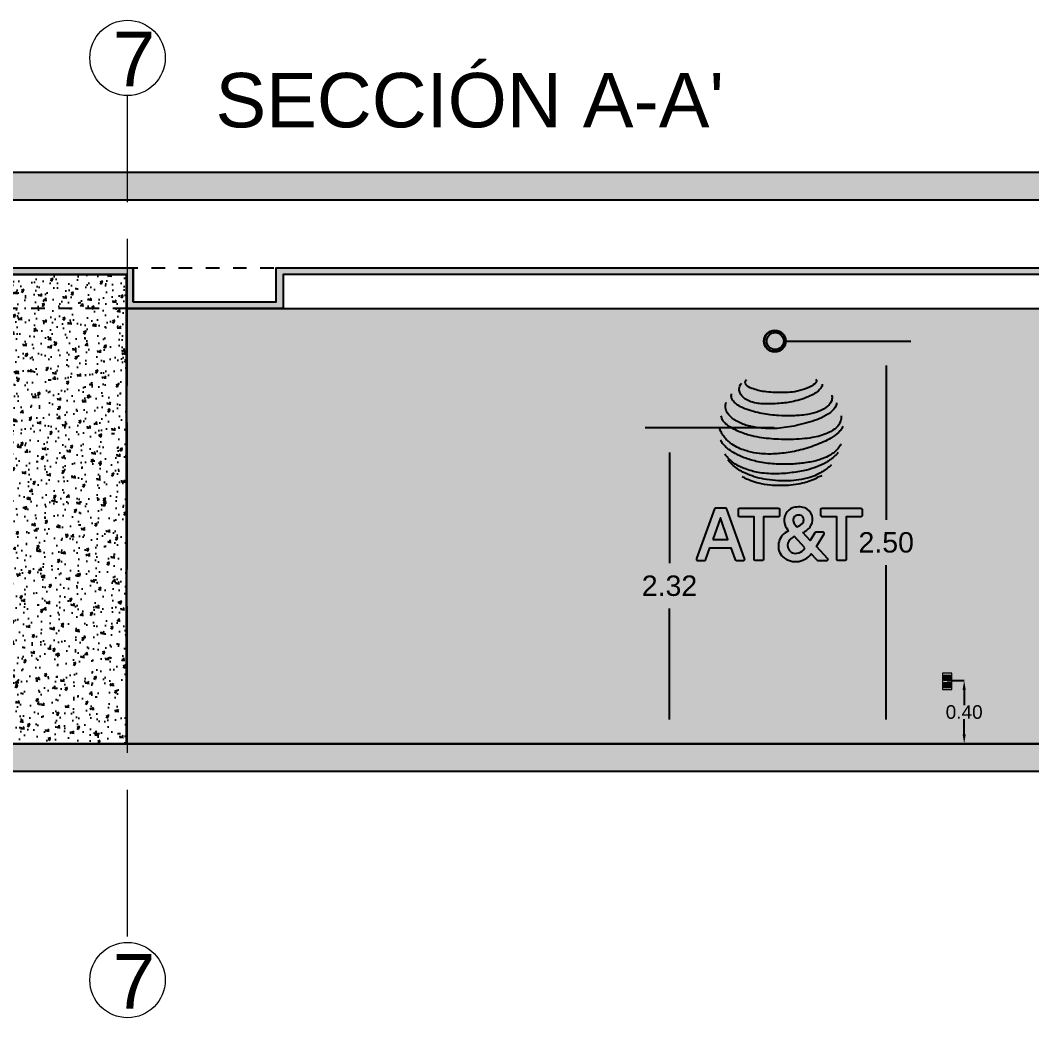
# Model space of a CAD drawing. Header units: millimetres. Extents: x 10930 to 21977, y 3767 to 7635.
# Drawn here: x 10969.64 to 10977.08, y 3767.37 to 3774.7 of the extents above; entities that cross this region are included whole.
import ezdxf

# ---------------------------------------------------------------- set-up
doc = ezdxf.new("R2010")
doc.units = ezdxf.units.MM
doc.linetypes.add('ACAD_ISO02W100', pattern=[15, 12, -3])
doc.linetypes.add('HIDDEN2', pattern=[0.1875, 0.125, -0.0625])
for name, color, linetype, lineweight in [('CONTACTOS', 40, 'Continuous', 18), ('COTAS', 161, 'ACAD_ISO02W100', 20), ('MUEBLES', 251, 'Continuous', 18), ('PLAFON', 151, 'Continuous', 25)]:
    doc.layers.add(name, color=color, linetype=linetype, lineweight=lineweight)
for name, color, linetype in [('CORTE', 224, 'Continuous'), ('LETRERO', 250, 'Continuous'), ('MEDIDAS.', 75, 'Continuous'), ('SEGURIDAD', 190, 'Continuous')]:
    doc.layers.add(name, color=color, linetype=linetype)
doc.styles.get("Standard").update_dxf_attribs({"font": 'arial.ttf'})
doc.dimstyles.get("Standard").update_dxf_attribs({"dimtxt": 0.15, "dimasz": 0.18, "dimexe": 0.18, "dimexo": 0.0625, "dimgap": 0.09, "dimtad": 0, "dimtih": 1, "dimtoh": 1, "dimzin": 0, "dimdsep": 46, "dimtxsty": 'Standard', "dimblk2": 'ARCHTICK', "dimcen": 0.09, "dimadec": 0, "dimazin": 0, "dimtfac": 1, "dimtofl": 0, "dimtmove": 0, "dimatfit": 3, "dimfxl": 1, "dimtolj": 1, "dimtzin": 0, "dimarcsym": 0})

# ---------------------------------------------------------------- blocks, each defined once
blk = doc.blocks.new('en pared narabnja')
h = blk.add_hatch(color=7)
h.dxf.hatch_style = 1
edge = h.paths.add_edge_path()
edge.add_ellipse((10975.1867, 3782.7521), major_axis=(-0.344, 0), ratio=0.990182, start_angle=235.8088, end_angle=304.4805)
edge.add_spline(control_points=[(10974.992, 3783.0329), (10974.9839, 3783.0237), (10974.9854, 3782.9988), (10975.0357, 3782.9761), (10975.0987, 3782.9612), (10975.1925, 3782.9586), (10975.2836, 3782.9613), (10975.3869, 3783.0066), (10975.3855, 3783.0276), (10975.3801, 3783.0339)], knot_values=[0.128865, 0.128865, 0.128865, 0.128865, 0.153866, 0.179922, 0.232217, 0.300381, 0.373945, 0.445699, 0.478946, 0.478946, 0.478946, 0.478946], degree=3, periodic=0)
h = blk.add_hatch(color=7)
h.dxf.hatch_style = 1
edge = h.paths.add_edge_path()
edge.add_spline(control_points=[(10975.415, 3783.0069), (10975.4165, 3783.0024), (10975.4167, 3782.997), (10975.398, 3782.9664), (10975.3427, 3782.9348), (10975.262, 3782.9087), (10975.1715, 3782.8964), (10975.1021, 3782.8948), (10975.045, 3782.8995), (10975.0089, 3782.9098), (10974.9762, 3782.9277), (10974.9564, 3782.9518), (10974.9495, 3782.9835), (10974.9577, 3783.0014), (10974.964, 3783.0117)], knot_values=[0.003593, 0.003593, 0.003593, 0.003593, 0.006024, 0.021106, 0.073245, 0.144555, 0.202269, 0.269247, 0.293403, 0.325434, 0.349075, 0.372728, 0.390364, 0.4152, 0.4152, 0.4152, 0.4152], degree=3, periodic=0)
edge.add_ellipse((10975.1867, 3782.7521), major_axis=(-0.344, 0), ratio=0.990182, start_angle=310.357, end_angle=323.8514)
edge.add_spline(control_points=[(10974.9089, 3782.953), (10974.9073, 3782.9449), (10974.907, 3782.9273), (10974.9315, 3782.893), (10974.9928, 3782.8629), (10975.0769, 3782.8409), (10975.1639, 3782.8298), (10975.244, 3782.829), (10975.3343, 3782.8331), (10975.4166, 3782.8554), (10975.4689, 3782.9027), (10975.4715, 3782.9311), (10975.4702, 3782.9425), (10975.4697, 3782.9458)], knot_values=[0.008649, 0.008649, 0.008649, 0.008649, 0.025773, 0.045772, 0.096013, 0.166665, 0.233614, 0.282556, 0.338803, 0.427861, 0.462359, 0.479526, 0.486818, 0.486818, 0.486818, 0.486818], degree=3, periodic=0)
edge.add_ellipse((10975.1867, 3782.7521), major_axis=(-0.344, 0), ratio=0.990182, start_angle=214.66, end_angle=228.4302)
h = blk.add_hatch(color=7)
h.dxf.hatch_style = 1
edge = h.paths.add_edge_path()
edge.add_spline(control_points=[(10974.8516, 3782.8291), (10974.8525, 3782.8211), (10974.8619, 3782.7933), (10974.8975, 3782.7678), (10974.948, 3782.7404), (10975.0032, 3782.7215), (10975.081, 3782.7052), (10975.1802, 3782.6956), (10975.2793, 3782.6969), (10975.3712, 3782.708), (10975.4336, 3782.7244), (10975.483, 3782.7514), (10975.511, 3782.7785), (10975.5215, 3782.8063), (10975.5221, 3782.8236), (10975.522, 3782.8287)], knot_values=[0.014023, 0.014023, 0.014023, 0.014023, 0.030974, 0.073379, 0.10402, 0.155335, 0.197783, 0.274963, 0.369242, 0.410223, 0.47411, 0.506523, 0.530369, 0.556614, 0.567607, 0.567607, 0.567607, 0.567607], degree=3, periodic=0)
edge.add_ellipse((10975.1867, 3782.7521), major_axis=(-0.344, 0), ratio=0.990182, start_angle=192.9923, end_angle=206.2179)
edge.add_spline(control_points=[(10975.4954, 3782.9026), (10975.4954, 3782.8996), (10975.4946, 3782.8828), (10975.4574, 3782.8366), (10975.3713, 3782.7997), (10975.2611, 3782.7714), (10975.1523, 3782.7549), (10975.0582, 3782.7606), (10974.9804, 3782.7772), (10974.9247, 3782.8049), (10974.8875, 3782.8373), (10974.8729, 3782.8746), (10974.8762, 3782.8952), (10974.8797, 3782.9057)], knot_values=[0.003597, 0.003597, 0.003597, 0.003597, 0.009886, 0.039798, 0.122741, 0.208239, 0.285459, 0.358281, 0.409779, 0.455584, 0.490924, 0.513468, 0.537289, 0.537289, 0.537289, 0.537289], degree=3, periodic=0)
edge.add_ellipse((10975.1867, 3782.7521), major_axis=(-0.344, 0), ratio=0.990182, start_angle=333.1991, end_angle=346.9413)
h = blk.add_hatch(color=7)
h.dxf.hatch_style = 1
edge = h.paths.add_edge_path()
edge.add_spline(control_points=[(10974.8479, 3782.6929), (10974.8511, 3782.6865), (10974.8579, 3782.6743), (10974.8745, 3782.6574), (10974.8971, 3782.6374), (10974.9334, 3782.6157), (10974.9838, 3782.5919), (10975.0534, 3782.5719), (10975.1206, 3782.5613), (10975.1931, 3782.5582), (10975.2607, 3782.5594), (10975.3372, 3782.5684), (10975.4005, 3782.5818), (10975.455, 3782.6058), (10975.4942, 3782.6308), (10975.5126, 3782.6586), (10975.5194, 3782.6688), (10975.521, 3782.6712)], knot_values=[0.012982, 0.012982, 0.012982, 0.012982, 0.028308, 0.04302, 0.063513, 0.093229, 0.133566, 0.183249, 0.248239, 0.279568, 0.339134, 0.393524, 0.445234, 0.477135, 0.521976, 0.542107, 0.5483, 0.5483, 0.5483, 0.5483], degree=3, periodic=0)
edge.add_ellipse((10975.1867, 3782.7521), major_axis=(-0.344, 0), ratio=0.990182, start_angle=166.2681, end_angle=183.2099)
edge.add_spline(control_points=[(10975.5302, 3782.7712), (10975.5281, 3782.7656), (10975.5223, 3782.7524), (10975.5003, 3782.7289), (10975.4533, 3782.696), (10975.3777, 3782.6627), (10975.2859, 3782.6344), (10975.1956, 3782.6187), (10975.1225, 3782.6148), (10975.0592, 3782.6181), (10975.0108, 3782.6274), (10974.9654, 3782.6415), (10974.928, 3782.6591), (10974.8977, 3782.6804), (10974.8748, 3782.7018), (10974.8607, 3782.721), (10974.8492, 3782.7411), (10974.8448, 3782.7555), (10974.8429, 3782.7629)], knot_values=[0.007802, 0.007802, 0.007802, 0.007802, 0.0205, 0.038932, 0.075849, 0.143421, 0.21564, 0.282181, 0.339884, 0.372758, 0.418414, 0.445526, 0.474864, 0.506767, 0.524911, 0.541965, 0.557948, 0.574375, 0.574375, 0.574375, 0.574375], degree=3, periodic=0)
edge.add_ellipse((10975.1867, 3782.7521), major_axis=(-0.344, 0), ratio=0.990182, start_angle=358.1762, end_angle=370)
h = blk.add_hatch(color=7)
h.dxf.hatch_style = 1
edge = h.paths.add_edge_path()
edge.add_spline(control_points=[(10974.8876, 3782.5838), (10974.893, 3782.5779), (10974.9073, 3782.5624), (10974.9318, 3782.5395), (10974.9639, 3782.5182), (10975.003, 3782.5001), (10975.0505, 3782.4841), (10975.1081, 3782.4716), (10975.1729, 3782.4657), (10975.2378, 3782.4649), (10975.3022, 3782.4734), (10975.3576, 3782.4869), (10975.4106, 3782.5109), (10975.444, 3782.5348), (10975.4632, 3782.5511), (10975.4669, 3782.5543)], knot_values=[0.02124, 0.02124, 0.02124, 0.02124, 0.038567, 0.066554, 0.09322, 0.121056, 0.158938, 0.200798, 0.247614, 0.298784, 0.33987, 0.387174, 0.420854, 0.464375, 0.475001, 0.475001, 0.475001, 0.475001], degree=3, periodic=0)
edge.add_ellipse((10975.1867, 3782.7521), major_axis=(-0.344, 0), ratio=0.990182, start_angle=144.5182, end_angle=157.8506)
edge.add_spline(control_points=[(10975.5054, 3782.6236), (10975.5, 3782.618), (10975.4795, 3782.597), (10975.4244, 3782.5563), (10975.3404, 3782.5265), (10975.2435, 3782.5099), (10975.1521, 3782.503), (10975.064, 3782.5094), (10974.9868, 3782.5306), (10974.9284, 3782.5574), (10974.8924, 3782.5897), (10974.8773, 3782.6077), (10974.8721, 3782.6143)], knot_values=[0.011524, 0.011524, 0.011524, 0.011524, 0.028354, 0.074673, 0.157277, 0.217096, 0.286184, 0.354151, 0.405667, 0.458056, 0.490472, 0.508639, 0.508639, 0.508639, 0.508639], degree=3, periodic=0)
edge.add_ellipse((10975.1867, 3782.7521), major_axis=(-0.344, 0), ratio=0.990182, start_angle=23.854, end_angle=29.5948)
h = blk.add_hatch(color=7)
h.dxf.hatch_style = 1
edge = h.paths.add_edge_path()
edge.add_ellipse((10975.1867, 3782.7521), major_axis=(-0.344, 0), ratio=0.990182, start_angle=50.6786, end_angle=131.2406)
edge.add_spline(control_points=[(10975.4135, 3782.4959), (10975.4096, 3782.494), (10975.3953, 3782.4869), (10975.3682, 3782.4724), (10975.3278, 3782.4575), (10975.2795, 3782.4472), (10975.2262, 3782.439), (10975.1746, 3782.4393), (10975.1188, 3782.4411), (10975.0674, 3782.4505), (10975.02, 3782.4638), (10974.99, 3782.4777), (10974.9743, 3782.4857), (10974.9687, 3782.4885)], knot_values=[0.00823, 0.00823, 0.00823, 0.00823, 0.0177, 0.042594, 0.074296, 0.109937, 0.148709, 0.189938, 0.2206, 0.268724, 0.301937, 0.3263, 0.33974, 0.33974, 0.33974, 0.33974], degree=3, periodic=0)
h = blk.add_hatch(color=7)
h.dxf.hatch_style = 1
edge = h.paths.add_edge_path()
edge.add_line((10974.7182, 3782.0217), (10974.7574, 3782.0217))
edge.add_arc((10974.7574, 3782.0299), 0.00823, 270, 346.4923)
edge.add_line((10974.7654, 3782.028), (10974.7878, 3782.092))
edge.add_line((10974.7878, 3782.092), (10974.9058, 3782.092))
edge.add_line((10974.9058, 3782.092), (10974.9275, 3782.0304))
edge.add_arc((10974.9397, 3782.0345), 0.0129, 198.6171, 261.6624)
edge.add_line((10974.9379, 3782.0217), (10974.9769, 3782.0216))
edge.add_arc((10974.9759, 3782.0286), 0.00706, 278.8223, 386.0649)
edge.add_line((10974.9822, 3782.0317), (10974.8827, 3782.3077))
edge.add_arc((10974.8733, 3782.3043), 0.01, 19.8261, 75.8209)
edge.add_line((10974.8757, 3782.314), (10974.8211, 3782.314))
edge.add_arc((10974.8211, 3782.3058), 0.0082, 90, 151.5385)
edge.add_line((10974.8139, 3782.3097), (10974.7134, 3782.0313))
edge.add_arc((10974.7191, 3782.0281), 0.00651, 151.0703, 262.0236)
h.paths.add_polyline_path([(10974.8045, 3782.1389), (10974.8887, 3782.1389), (10974.847, 3782.2595)], flags=16)
h = blk.add_hatch(color=7)
h.dxf.hatch_style = 1
edge = h.paths.add_edge_path()
edge.add_line((10974.9537, 3782.3142), (10975.1698, 3782.3142))
edge.add_arc((10975.1698, 3782.3071), 0.00714, 4.2, 90, ccw=False)
edge.add_line((10975.1769, 3782.3076), (10975.1769, 3782.272))
edge.add_arc((10975.1702, 3782.272), 0.00666, -95.3111, 0, ccw=False)
edge.add_line((10975.1696, 3782.2654), (10975.0882, 3782.2654))
edge.add_line((10975.0882, 3782.2654), (10975.0882, 3782.0271))
edge.add_arc((10975.0812, 3782.0287), 0.00714, 280.0314, 347.5188, ccw=False)
edge.add_line((10975.0824, 3782.0217), (10975.0417, 3782.0217))
edge.add_arc((10975.0426, 3782.029), 0.00743, 188.9431, 262.8223, ccw=False)
edge.add_line((10975.0353, 3782.0279), (10975.0353, 3782.2654))
edge.add_line((10975.0353, 3782.2654), (10974.9549, 3782.2654))
edge.add_arc((10974.9549, 3782.2735), 0.00811, 193.5965, 270, ccw=False)
edge.add_line((10974.947, 3782.2716), (10974.947, 3782.3066))
edge.add_arc((10974.9547, 3782.3066), 0.0077, 97.5157, 180, ccw=False)
h = blk.add_hatch(color=7)
h.dxf.hatch_style = 1
edge = h.paths.add_edge_path(flags=16)
edge.add_arc((10975.2097, 3782.332), 0.1408, 297.9697, 312.5604)
edge.add_arc((10975.2853, 3782.2475), 0.0274, 315.7362, 358.7602)
edge.add_arc((10975.287, 3782.249), 0.0258, 355.2814, 443.5652)
edge.add_arc((10975.2832, 3782.1886), 0.0863, 85.5402, 94.4598)
edge.add_arc((10975.2803, 3782.2488), 0.0261, 98.3903, 178.7763)
edge.add_arc((10975.2886, 3782.2464), 0.0346, 175.1233, 217.1316)
edge.add_arc((10975.3395, 3782.2754), 0.093, 212.4434, 226.6899)
edge = h.paths.add_edge_path(flags=16)
edge.add_line((10975.3195, 3782.0917), (10975.2602, 3782.1555))
edge.add_arc((10975.3098, 3782.0629), 0.105, 118.201, 134.038)
edge.add_arc((10975.2671, 3782.1055), 0.0448, 132.5389, 194.599)
edge.add_arc((10975.2671, 3782.1054), 0.0448, 194.4613, 279.0682)
edge.add_arc((10975.2703, 3782.1126), 0.0517, 274.3532, 321.59)
edge.add_arc((10975.2222, 3782.1589), 0.1183, 318.4876, 325.3812)
edge = h.paths.add_edge_path()
edge.add_arc((10975.2615, 3782.1018), 0.091, 111.7971, 215.4875)
edge.add_arc((10975.267, 3782.1238), 0.1092, 223.2882, 323.398)
edge.add_line((10975.3546, 3782.0587), (10975.3816, 3782.0282))
edge.add_arc((10975.3945, 3782.0376), 0.0159, 215.8159, 267.0105)
edge.add_line((10975.3937, 3782.0217), (10975.4435, 3782.0217))
edge.add_arc((10975.4428, 3782.0273), 0.00567, 277.5157, 384.5194)
edge.add_line((10975.448, 3782.0296), (10975.3846, 3782.0985))
edge.add_line((10975.3846, 3782.0985), (10975.4264, 3782.1707))
edge.add_arc((10975.4215, 3782.1735), 0.00558, 329.9216, 439.5861)
edge.add_line((10975.4225, 3782.179), (10975.3827, 3782.179))
edge.add_arc((10975.3827, 3782.1676), 0.0114, 90, 140.6245)
edge.add_line((10975.3739, 3782.1748), (10975.3492, 3782.1319))
edge.add_line((10975.3492, 3782.1319), (10975.3083, 3782.1766))
edge.add_arc((10975.255, 3782.2827), 0.1188, 296.6772, 325.6351)
edge.add_arc((10975.2936, 3782.2504), 0.0689, 329.7219, 428.2029)
edge.add_arc((10975.2842, 3782.2171), 0.1034, 70.2157, 111.5609)
edge.add_arc((10975.2723, 3782.2504), 0.068, 112.5789, 170.1889)
edge.add_arc((10975.2852, 3782.2455), 0.0816, 168.3304, 197.2049)
edge.add_arc((10975.3122, 3782.2591), 0.1115, 199.7699, 220.7987)
h = blk.add_hatch(color=7)
h.dxf.hatch_style = 1
edge = h.paths.add_edge_path()
edge.add_line((10975.415, 3782.3142), (10975.6311, 3782.3142))
edge.add_arc((10975.6311, 3782.3071), 0.00714, 4.2, 90, ccw=False)
edge.add_line((10975.6383, 3782.3076), (10975.6383, 3782.272))
edge.add_arc((10975.6316, 3782.272), 0.00666, -95.3111, 0, ccw=False)
edge.add_line((10975.631, 3782.2654), (10975.5495, 3782.2654))
edge.add_line((10975.5495, 3782.2654), (10975.5495, 3782.0271))
edge.add_arc((10975.5425, 3782.0287), 0.00714, 280.0314, 347.5188, ccw=False)
edge.add_line((10975.5438, 3782.0217), (10975.503, 3782.0217))
edge.add_arc((10975.504, 3782.029), 0.00743, 188.9431, 262.8223, ccw=False)
edge.add_line((10975.4966, 3782.0279), (10975.4966, 3782.2654))
edge.add_line((10975.4966, 3782.2654), (10975.4162, 3782.2654))
edge.add_arc((10975.4162, 3782.2735), 0.00811, 193.5965, 270, ccw=False)
edge.add_line((10975.4083, 3782.2716), (10975.4083, 3782.3066))
edge.add_arc((10975.416, 3782.3066), 0.0077, 97.5157, 180, ccw=False)
at = {"color": 7}
for points in [[(10974.7182, 3782.0217), (10974.7574, 3782.0217, 0.346732), (10974.7654, 3782.028), (10974.7878, 3782.092), (10974.9058, 3782.092), (10974.9275, 3782.0304, 0.282242), (10974.9379, 3782.0217), (10974.9769, 3782.0216, 0.50537), (10974.9822, 3782.0317), (10974.8827, 3782.3077, 0.249304), (10974.8757, 3782.314), (10974.8211, 3782.314, 0.275157), (10974.8139, 3782.3097), (10974.7134, 3782.0313, 0.525866)], [(10974.9537, 3782.3142), (10975.1698, 3782.3142, -0.392903), (10975.1769, 3782.3076), (10975.1769, 3782.272, -0.441632), (10975.1696, 3782.2654), (10975.0882, 3782.2654), (10975.0882, 3782.0271, -0.303287), (10975.0824, 3782.0217), (10975.0417, 3782.0217, -0.334009), (10975.0353, 3782.0279), (10975.0353, 3782.2654), (10974.9549, 3782.2654, -0.346298), (10974.947, 3782.2716), (10974.947, 3782.3066, -0.376295)], [(10975.415, 3782.3142), (10975.6311, 3782.3142, -0.392903), (10975.6383, 3782.3076), (10975.6383, 3782.272, -0.441632), (10975.631, 3782.2654), (10975.5495, 3782.2654), (10975.5495, 3782.0271, -0.303287), (10975.5438, 3782.0217), (10975.503, 3782.0217, -0.334009), (10975.4966, 3782.0279), (10975.4966, 3782.2654), (10975.4162, 3782.2654, -0.346298), (10975.4083, 3782.2716), (10975.4083, 3782.3066, -0.376295)]]:
    blk.add_lwpolyline(points, format="xyb", close=True, dxfattribs=at)
for points in [[(10975.3083, 3782.1766, 0.12703), (10975.3531, 3782.2157, 0.458264), (10975.3192, 3782.3144, 0.182385), (10975.2462, 3782.3132, 0.256803), (10975.2053, 3782.262, 0.12666), (10975.2072, 3782.2214, 0.092014), (10975.2278, 3782.1862, -56.877628)], [(10975.2757, 3782.2077, 0.06375), (10975.3049, 3782.2283, 0.189964), (10975.3127, 3782.2469, 0.405468), (10975.2899, 3782.2746, 0.038938), (10975.2764, 3782.2746, 0.365879), (10975.2541, 3782.2493, 0.185377), (10975.261, 3782.2255, 0.062243), (10975.2757, 3782.2077, -0.802104)], [(10975.2278, 3782.1862, 0.486062), (10975.1875, 3782.049, 0.466891), (10975.3546, 3782.0587), (10975.3816, 3782.0282, 0.22717), (10975.3937, 3782.0217), (10975.4435, 3782.0217, 0.504061), (10975.448, 3782.0296), (10975.3846, 3782.0985), (10975.4264, 3782.1707, 0.518708), (10975.4225, 3782.179), (10975.3827, 3782.179, 0.224555), (10975.3739, 3782.1748), (10975.3492, 3782.1319), (10975.3083, 3782.1766)], [(10975.3195, 3782.0917), (10975.2602, 3782.1555, 0.069212), (10975.2368, 3782.1384, 0.277607), (10975.2237, 3782.0942, 0.386906), (10975.2742, 3782.0611, 0.209078), (10975.3108, 3782.0805, 0.030088), (10975.3195, 3782.0917, 0.609101)]]:
    blk.add_lwpolyline(points, format="xyb", dxfattribs=at)
blk.add_lwpolyline([(10974.8045, 3782.1389), (10974.8887, 3782.1389), (10974.847, 3782.2595), (10974.8045, 3782.1389)], dxfattribs=at)
for points, knots in [([(10975.415, 3783.0069), (10975.4165, 3783.0024), (10975.4167, 3782.997), (10975.398, 3782.9664), (10975.3427, 3782.9348), (10975.262, 3782.9087), (10975.1715, 3782.8964), (10975.1021, 3782.8948), (10975.045, 3782.8995), (10975.0089, 3782.9098), (10974.9762, 3782.9277), (10974.9564, 3782.9518), (10974.9495, 3782.9835), (10974.9577, 3783.0014), (10974.964, 3783.0117)], [0.0035932, 0.0035932, 0.0035932, 0.0035932, 0.0060238, 0.0211063, 0.0732448, 0.1445555, 0.2022685, 0.2692466, 0.2934034, 0.3254338, 0.3490749, 0.3727276, 0.3903641, 0.4151999, 0.4151999, 0.4151999, 0.4151999]), ([(10975.3801, 3783.0339), (10975.3855, 3783.0276), (10975.3869, 3783.0066), (10975.2836, 3782.9613), (10975.1925, 3782.9586), (10975.0987, 3782.9612), (10975.0357, 3782.9761), (10974.9854, 3782.9988), (10974.9839, 3783.0237), (10974.992, 3783.0329)], [0.1288654, 0.1288654, 0.1288654, 0.1288654, 0.1621128, 0.2338664, 0.3074303, 0.3755951, 0.4278902, 0.4539459, 0.4789464, 0.4789464, 0.4789464, 0.4789464]), ([(10975.4697, 3782.9458), (10975.4702, 3782.9425), (10975.4715, 3782.9311), (10975.4689, 3782.9027), (10975.4166, 3782.8554), (10975.3343, 3782.8331), (10975.244, 3782.829), (10975.1639, 3782.8298), (10975.0769, 3782.8409), (10974.9928, 3782.8629), (10974.9315, 3782.893), (10974.907, 3782.9273), (10974.9073, 3782.9449), (10974.9089, 3782.953)], [0.0086485, 0.0086485, 0.0086485, 0.0086485, 0.01594, 0.0331077, 0.067605, 0.1566633, 0.2129102, 0.2618518, 0.3288015, 0.3994534, 0.4496941, 0.4696933, 0.4868177, 0.4868177, 0.4868177, 0.4868177]), ([(10975.4954, 3782.9026), (10975.4954, 3782.8996), (10975.4946, 3782.8828), (10975.4574, 3782.8366), (10975.3713, 3782.7997), (10975.2611, 3782.7714), (10975.1523, 3782.7549), (10975.0582, 3782.7606), (10974.9804, 3782.7772), (10974.9247, 3782.8049), (10974.8875, 3782.8373), (10974.8729, 3782.8746), (10974.8762, 3782.8952), (10974.8797, 3782.9057)], [0.0035967, 0.0035967, 0.0035967, 0.0035967, 0.0098858, 0.0397983, 0.122741, 0.2082388, 0.285459, 0.3582808, 0.4097789, 0.4555835, 0.4909237, 0.5134678, 0.5372889, 0.5372889, 0.5372889, 0.5372889]), ([(10975.522, 3782.8287), (10975.5221, 3782.8236), (10975.5215, 3782.8063), (10975.511, 3782.7785), (10975.483, 3782.7514), (10975.4336, 3782.7244), (10975.3712, 3782.708), (10975.2793, 3782.6969), (10975.1802, 3782.6956), (10975.081, 3782.7052), (10975.0032, 3782.7215), (10974.948, 3782.7404), (10974.8975, 3782.7678), (10974.8619, 3782.7933), (10974.8525, 3782.8211), (10974.8516, 3782.8291)], [0.0140234, 0.0140234, 0.0140234, 0.0140234, 0.0250162, 0.0512619, 0.0751078, 0.1075212, 0.1714081, 0.2123883, 0.306668, 0.3838473, 0.4262958, 0.4776106, 0.5082517, 0.5506568, 0.5676073, 0.5676073, 0.5676073, 0.5676073]), ([(10975.5302, 3782.7712), (10975.5281, 3782.7656), (10975.5223, 3782.7524), (10975.5003, 3782.7289), (10975.4533, 3782.696), (10975.3777, 3782.6627), (10975.2859, 3782.6344), (10975.1956, 3782.6187), (10975.1225, 3782.6148), (10975.0592, 3782.6181), (10975.0108, 3782.6274), (10974.9654, 3782.6415), (10974.928, 3782.6591), (10974.8977, 3782.6804), (10974.8748, 3782.7018), (10974.8607, 3782.721), (10974.8492, 3782.7411), (10974.8448, 3782.7555), (10974.8429, 3782.7629)], [0.0078016, 0.0078016, 0.0078016, 0.0078016, 0.0205003, 0.0389321, 0.0758492, 0.1434214, 0.2156401, 0.2821809, 0.3398835, 0.3727584, 0.4184145, 0.4455255, 0.4748644, 0.5067672, 0.5249113, 0.5419651, 0.5579475, 0.5743748, 0.5743748, 0.5743748, 0.5743748]), ([(10975.521, 3782.6712), (10975.5194, 3782.6688), (10975.5126, 3782.6586), (10975.4942, 3782.6308), (10975.455, 3782.6058), (10975.4005, 3782.5818), (10975.3372, 3782.5684), (10975.2607, 3782.5594), (10975.1931, 3782.5582), (10975.1206, 3782.5613), (10975.0534, 3782.5719), (10974.9838, 3782.5919), (10974.9334, 3782.6157), (10974.8971, 3782.6374), (10974.8745, 3782.6574), (10974.8579, 3782.6743), (10974.8511, 3782.6865), (10974.8479, 3782.6929)], [0.0129818, 0.0129818, 0.0129818, 0.0129818, 0.0191742, 0.0393052, 0.0841466, 0.1160473, 0.1677579, 0.2221471, 0.2817133, 0.3130424, 0.3780328, 0.4277155, 0.4680528, 0.4977683, 0.518262, 0.5329737, 0.5482997, 0.5482997, 0.5482997, 0.5482997]), ([(10975.5054, 3782.6236), (10975.5, 3782.618), (10975.4795, 3782.597), (10975.4244, 3782.5563), (10975.3404, 3782.5265), (10975.2435, 3782.5099), (10975.1521, 3782.503), (10975.064, 3782.5094), (10974.9868, 3782.5306), (10974.9284, 3782.5574), (10974.8924, 3782.5897), (10974.8773, 3782.6077), (10974.8721, 3782.6143)], [0.011524, 0.011524, 0.011524, 0.011524, 0.0283541, 0.0746731, 0.1572768, 0.2170963, 0.2861837, 0.3541511, 0.4056674, 0.4580557, 0.4904717, 0.5086393, 0.5086393, 0.5086393, 0.5086393]), ([(10975.4669, 3782.5543), (10975.4632, 3782.5511), (10975.444, 3782.5348), (10975.4106, 3782.5109), (10975.3576, 3782.4869), (10975.3022, 3782.4734), (10975.2378, 3782.4649), (10975.1729, 3782.4657), (10975.1081, 3782.4716), (10975.0505, 3782.4841), (10975.003, 3782.5001), (10974.9639, 3782.5182), (10974.9318, 3782.5395), (10974.9073, 3782.5624), (10974.893, 3782.5779), (10974.8876, 3782.5838)], [0.0212403, 0.0212403, 0.0212403, 0.0212403, 0.0318666, 0.0753881, 0.1090673, 0.1563713, 0.1974573, 0.2486273, 0.2954439, 0.3373039, 0.3751856, 0.4030217, 0.4296875, 0.4576748, 0.4750013, 0.4750013, 0.4750013, 0.4750013]), ([(10975.4135, 3782.4959), (10975.4096, 3782.494), (10975.3953, 3782.4869), (10975.3682, 3782.4724), (10975.3278, 3782.4575), (10975.2795, 3782.4472), (10975.2262, 3782.439), (10975.1746, 3782.4393), (10975.1188, 3782.4411), (10975.0674, 3782.4505), (10975.02, 3782.4638), (10974.99, 3782.4777), (10974.9743, 3782.4857), (10974.9687, 3782.4885)], [0.0082302, 0.0082302, 0.0082302, 0.0082302, 0.0177002, 0.0425936, 0.0742963, 0.109937, 0.1487094, 0.1899382, 0.2206004, 0.2687243, 0.3019369, 0.3263003, 0.3397397, 0.3397397, 0.3397397, 0.3397397])]:
    blk.add_open_spline(points, degree=3, knots=knots, dxfattribs=at)
blk = doc.blocks.new('contacto 3')
at = {"layer": 'CONTACTOS'}
h = blk.add_hatch(color=61, dxfattribs=at)
h.dxf.hatch_style = 1
h.paths.add_polyline_path([(10976.4286, 3779.1909), (10976.4286, 3779.3109), (10976.3586, 3779.3109), (10976.3586, 3779.1909)])
h = blk.add_hatch(color=140, dxfattribs=at)
h.dxf.hatch_style = 1
h.paths.add_polyline_path([(10976.3681, 3779.2959), (10976.4183, 3779.2959), (10976.4183, 3779.257), (10976.3681, 3779.257)])
h = blk.add_hatch(color=140, dxfattribs=at)
h.dxf.hatch_style = 1
h.paths.add_polyline_path([(10976.3681, 3779.2423), (10976.4183, 3779.2423), (10976.4183, 3779.2034), (10976.3681, 3779.2034)])
h = blk.add_hatch(color=61, dxfattribs=at)
h.dxf.hatch_style = 1
h.paths.add_polyline_path([(10976.3916, 3779.2268), (10976.401, 3779.2268), (10976.401, 3779.2179), (10976.3916, 3779.2179)])
h.paths.add_polyline_path([(10976.3819, 3779.2204), (10976.3843, 3779.2204), (10976.3843, 3779.2115), (10976.3819, 3779.2115)])
h.paths.add_polyline_path([(10976.3819, 3779.2324), (10976.3843, 3779.2324), (10976.3843, 3779.2234), (10976.3819, 3779.2234)])
h.paths.add_polyline_path([(10976.3916, 3779.2804), (10976.401, 3779.2804), (10976.401, 3779.2714), (10976.3916, 3779.2714)])
h.paths.add_polyline_path([(10976.3819, 3779.274), (10976.3843, 3779.274), (10976.3843, 3779.265), (10976.3819, 3779.265)])
h.paths.add_polyline_path([(10976.3819, 3779.2859), (10976.3843, 3779.2859), (10976.3843, 3779.277), (10976.3819, 3779.277)])
at = {"layer": 'CONTACTOS', "color": 140}
for points in [[(10976.4286, 3779.1909), (10976.4286, 3779.3109), (10976.3586, 3779.3109), (10976.3586, 3779.1909)], [(10976.3681, 3779.2959), (10976.4183, 3779.2959), (10976.4183, 3779.257), (10976.3681, 3779.257)]]:
    blk.add_lwpolyline(points, close=True, dxfattribs=at)
at = {"layer": 'CONTACTOS', "color": 141}
blk.add_lwpolyline([(10976.3681, 3779.2423), (10976.4183, 3779.2423), (10976.4183, 3779.2034), (10976.3681, 3779.2034)], close=True, dxfattribs=at)
at = {"layer": 'CONTACTOS', "color": 61}
for points in [[(10976.3819, 3779.2859), (10976.3843, 3779.2859), (10976.3843, 3779.277), (10976.3819, 3779.277)], [(10976.3819, 3779.274), (10976.3843, 3779.274), (10976.3843, 3779.265), (10976.3819, 3779.265)], [(10976.3916, 3779.2804), (10976.401, 3779.2804), (10976.401, 3779.2714), (10976.3916, 3779.2714)], [(10976.3819, 3779.2324), (10976.3843, 3779.2324), (10976.3843, 3779.2234), (10976.3819, 3779.2234)], [(10976.3819, 3779.2204), (10976.3843, 3779.2204), (10976.3843, 3779.2115), (10976.3819, 3779.2115)], [(10976.3916, 3779.2268), (10976.401, 3779.2268), (10976.401, 3779.2179), (10976.3916, 3779.2179)]]:
    blk.add_lwpolyline(points, close=True, dxfattribs=at)
blk = doc.blocks.new('s7')
at = {"layer": 'SEGURIDAD', "lineweight": -3}
h = blk.add_hatch(color=255, dxfattribs=at)
h.dxf.hatch_style = 1
edge = h.paths.add_edge_path()
edge.add_arc((10975.212, 3787.23), 0.0892, 90, 450)
at = {"layer": 'SEGURIDAD', "color": 255, "lineweight": -3}
for centre, radius in [((10975.208, 3787.23), 0.115), ((10975.208, 3787.23), 0.114), ((10975.208, 3787.23), 0.113), ((10975.208, 3787.23), 0.112), ((10975.208, 3787.23), 0.11), ((10975.208, 3787.23), 0.109), ((10975.212, 3787.23), 0.0892)]:
    blk.add_circle(centre, radius, dxfattribs=at)
blk = doc.blocks.new('*D192')
at = {"layer": 'Defpoints', "color": 0, "transparency": 16777216}
for p in [(10976.454, 3769.8515), (10976.4545, 3769.3854), (10976.5794, 3769.3854)]:
    blk.add_point(p, dxfattribs=at)
at = {"layer": 'MEDIDAS.', "color": 0, "lineweight": -2, "transparency": 16777216}
for p, q in [((10976.454, 3769.8515), (10976.5794, 3769.8515)), ((10976.5794, 3769.7815), (10976.5794, 3769.6695)), ((10976.5794, 3769.4554), (10976.5794, 3769.5674)), ((10976.4545, 3769.3854), (10976.5794, 3769.3854))]:
    blk.add_line(p, q, dxfattribs=at)
at = {"layer": 'MEDIDAS.', "color": 0, "transparency": 16777216}
for points in [[(10976.5678, 3769.7815), (10976.5911, 3769.7815), (10976.5794, 3769.8515)], [(10976.5678, 3769.4554), (10976.5911, 3769.4554), (10976.5794, 3769.3854)]]:
    blk.add_solid(points, dxfattribs=at)
at = {"layer": 'MEDIDAS.', "color": 0, "transparency": 16777216, "insert": (10976.5794, 3769.6185), "char_height": 0.1, "attachment_point": 5}
blk.add_mtext('\\A1;0.40', dxfattribs=at)
blk = doc.blocks.new('_ArchTick')
at = {"color": 0, "linetype": 'ByBlock', "const_width": 0.15}
blk.add_lwpolyline([(-0.5, -0.5), (0.5, 0.5)], dxfattribs=at)
blk = doc.blocks.new('*D193')
at = {"layer": 'Defpoints', "color": 0, "transparency": 16777216}
for p in [(10975.1904, 3772.3456), (10975.2304, 3769.3854), (10976.0062, 3769.3854)]:
    blk.add_point(p, dxfattribs=at)
at = {"layer": 'MEDIDAS.', "color": 0, "lineweight": -2, "transparency": 16777216}
for p, q in [((10975.2529, 3772.3456), (10976.1862, 3772.3456)), ((10976.0062, 3772.1656), (10976.0062, 3771.0321)), ((10976.0062, 3769.5654), (10976.0062, 3770.6989)), ((10975.2929, 3769.3854), (10976.1862, 3769.3854))]:
    blk.add_line(p, q, dxfattribs=at)
at = {"layer": 'MEDIDAS.', "color": 0, "transparency": 16777216}
for points in [[(10975.9762, 3772.1656), (10976.0362, 3772.1656), (10976.0062, 3772.3456)], [(10975.9762, 3769.5654), (10976.0362, 3769.5654), (10976.0062, 3769.3854)]]:
    blk.add_solid(points, dxfattribs=at)
at = {"layer": 'MEDIDAS.', "color": 0, "transparency": 16777216, "insert": (10976.0062, 3770.8655), "char_height": 0.15, "attachment_point": 5}
blk.add_mtext('\\A1;2.50', dxfattribs=at)
blk = doc.blocks.new('*D194')
at = {"layer": 'Defpoints', "color": 0, "transparency": 16777216}
for p in [(10975.2442, 3771.7081), (10974.4129, 3769.3854), (10975.2142, 3769.3854)]:
    blk.add_point(p, dxfattribs=at)
at = {"layer": 'MEDIDAS.', "color": 0, "lineweight": -2, "transparency": 16777216}
for p, q in [((10975.1817, 3771.7081), (10974.2329, 3771.7081)), ((10974.4129, 3771.5281), (10974.4129, 3770.7134)), ((10974.4129, 3769.5654), (10974.4129, 3770.3801)), ((10975.1517, 3769.3854), (10974.2329, 3769.3854))]:
    blk.add_line(p, q, dxfattribs=at)
at = {"layer": 'MEDIDAS.', "color": 0, "transparency": 16777216}
for points in [[(10974.3829, 3771.5281), (10974.4429, 3771.5281), (10974.4129, 3771.7081)], [(10974.3829, 3769.5654), (10974.4429, 3769.5654), (10974.4129, 3769.3854)]]:
    blk.add_solid(points, dxfattribs=at)
at = {"layer": 'MEDIDAS.', "color": 0, "transparency": 16777216, "insert": (10974.4129, 3770.5467), "char_height": 0.15, "attachment_point": 5}
blk.add_mtext('\\A1;2.32', dxfattribs=at)

msp = doc.modelspace()

# ---------------------------------------------------------------- hatches: boundary and pattern name
at = {"layer": 'CORTE', "transparency": 33554559}
h = msp.add_hatch(color=256, dxfattribs=at)
h.dxf.hatch_style = 1
h.paths.add_polyline_path([(10962.811, 3773.5854), (10962.811, 3773.3854), (10989.5079, 3773.3854), (10989.5079, 3773.5854)])
at = {"layer": 'CORTE'}
h = msp.add_hatch(dxfattribs=at)
h.set_pattern_fill('AR-CONC', scale=0.003)
h.set_pattern_definition([(50, (0, -14.85637), (0.546554007, -0.047817257), [0.05715, -0.62865]), (355, (0, -14.85637), (-0.105730264, 0.573170536), [0.04572, -0.502921753]), (100.4514447, (0.04555, -14.86035), (0.440823741, 0.525353256), [0.048570026, -0.534270734]), (46.1842, (0, -14.70397), (0.813237123, -0.126126984), [0.085725, -0.942975]), (96.635558, (0.0678, -14.7145), (0.7122124, 0.742278374), [0.07285507, -0.801406824]), (351.184151, (0, -14.704), (0.7122124, 0.742278374), [0.0685799, -0.754379196]), (21, (0.0762, -14.74207), (0.454843174, -0.306795595), [0.05715, -0.62865]), (326, (0.0762, -14.74207), (0.185406085, 0.552563898), [0.04572, -0.50292]), (71.451445, (0.1141, -14.76763), (0.640249258, 0.245768307), [0.048570026, -0.534269813]), (37.5, (0, -14.85637), (0.0092658098, 0.2536651166), [0, -0.496824, 0, -0.51054, 0, -0.504825]), (7.5, (0, -14.85637), (0.2004589875, 0.3005417245), [0, -0.291084, 0, -0.485394, 0, -0.192405]), (327.5, (-0.16993, -14.85637), (0.4067717855, -0.017186232), [0, -0.1905, 0, -0.59436, 0, -0.78867]), (317.5, (-0.24613, -14.85637), (0.444387544, 0.076279473), [0, -0.24765, 0, -0.394716, 0, -0.56007])])
h.paths.add_polyline_path([(10962.811, 3773.5854), (10962.811, 3773.3854), (10989.5079, 3773.3854), (10989.5079, 3773.5854)])
h = msp.add_hatch(dxfattribs=at)
h.set_pattern_fill('AR-CONC', color=229, scale=0.001)
h.set_pattern_definition([(50, (0, -14.85637), (0.182184669, -0.0159390855), [0.01905, -0.20955]), (355, (0, -14.85637), (-0.0352434214, 0.1910568452), [0.01524, -0.1676405842]), (100.4514447, (0.01518, -14.8577), (0.146941247, 0.175117752), [0.0161900088, -0.1780902446]), (46.1842, (0, -14.80557), (0.271079041, -0.042042328), [0.028575, -0.314325]), (96.6355576, (0.0226, -14.80907), (0.237404134, 0.2474261246), [0.024285023, -0.267135608]), (351.1841512, (0, -14.80557), (0.237404134, 0.2474261246), [0.022859967, -0.251459732]), (21, (0.0254, -14.81827), (0.1516143913, -0.1022651982), [0.01905, -0.20955]), (326, (0.0254, -14.81827), (0.0618020283, 0.184187966), [0.01524, -0.16764]), (71.451445, (0.03803, -14.82679), (0.2134164193, 0.081922769), [0.0161900088, -0.1780899376]), (37.5, (0, -14.856366), (0.00308860325, 0.08455503887), [0, -0.165608, 0, -0.17018, 0, -0.168275]), (7.5, (0, -14.85637), (0.0668196625, 0.1001805748), [0, -0.097028, 0, -0.161798, 0, -0.064135]), (327.5, (-0.05664, -14.856366), (0.13559059517, -0.005728744), [0, -0.0635, 0, -0.19812, 0, -0.26289]), (317.5, (-0.08204, -14.85637), (0.1481291814, 0.025426491), [0, -0.08255, 0, -0.131572, 0, -0.18669])])
h.paths.add_polyline_path([(10969.143, 3772.8354), (10970.42, 3772.8354), (10970.42, 3769.3854), (10969.143, 3769.3854)])
h = msp.add_hatch(color=30, dxfattribs=at)
h.dxf.hatch_style = 1
h.paths.add_polyline_path([(10980.355, 3769.3854), (10970.42, 3769.3854), (10970.42, 3772.5854), (10980.355, 3772.5854)])
at = {"layer": 'CORTE', "transparency": 33554610}
h = msp.add_hatch(color=250, dxfattribs=at)
h.dxf.hatch_style = 1
h.paths.add_polyline_path([(10962.811, 3769.3854), (10962.811, 3769.1854), (10989.5079, 3769.1854), (10989.5079, 3769.3854)])
at = {"layer": 'PLAFON'}
h = msp.add_hatch(color=255, dxfattribs=at)
h.dxf.hatch_style = 1
h.paths.add_polyline_path([(10963.811, 3772.6354), (10965.8337, 3772.6354), (10965.8337, 3772.8854), (10968.0937, 3772.8854), (10968.0937, 3772.6354), (10969.093, 3772.6354), (10969.093, 3772.8854), (10970.47, 3772.8854), (10970.47, 3772.6354), (10971.522, 3772.6354), (10971.522, 3772.8854), (10980.405, 3772.8854), (10980.405, 3772.6354), (10980.727, 3772.6354), (10980.727, 3772.5854), (10983.953, 3772.5854), (10983.953, 3772.5354), (10980.677, 3772.5354), (10980.677, 3772.5854), (10980.355, 3772.5854), (10980.355, 3772.8354), (10971.572, 3772.8354), (10971.572, 3772.5854), (10970.42, 3772.5854), (10970.42, 3772.8354), (10969.143, 3772.8354), (10969.143, 3772.5854), (10968.0437, 3772.5854), (10968.0437, 3772.8354), (10965.8837, 3772.8354), (10965.8837, 3772.5854), (10963.811, 3772.5854)])

# ---------------------------------------------------------------- linework, layer by layer
at = {"layer": 'CORTE', "color": 40, "linetype": 'HIDDEN2', "ltscale": 0.3, "true_color": 0xf8d731}
for p, q in [((10961.6036, 3773.3854), (10992.1684, 3773.3854)), ((10961.6036, 3772.8854), (10992.1684, 3772.8854)), ((10970.42, 3772.5854), (10963.911, 3772.5854))]:
    msp.add_line(p, q, dxfattribs=at)
at = {"layer": 'CORTE'}
for p, q in [((10962.811, 3773.3854), (10989.5079, 3773.3854)), ((10970.47, 3772.6354), (10970.47, 3772.8854)), ((10971.522, 3772.6354), (10971.522, 3772.8854)), ((10971.522, 3772.8854), (10980.405, 3772.8854)), ((10970.47, 3772.6354), (10971.522, 3772.6354)), ((10970.42, 3772.5854), (10971.572, 3772.5854))]:
    msp.add_line(p, q, dxfattribs=at)
at = {"layer": 'CORTE', "color": 250}
for p, q in [((10962.811, 3769.3854), (10989.5079, 3769.3854)), ((10962.811, 3769.1854), (10989.5079, 3769.1854))]:
    msp.add_line(p, q, dxfattribs=at)
at = {"layer": 'CORTE'}
for points in [[(10962.811, 3773.5854), (10962.811, 3773.3854), (10989.5079, 3773.3854), (10989.5079, 3773.5854)], [(10980.355, 3769.3854), (10970.42, 3769.3854), (10970.42, 3772.5854), (10980.355, 3772.5854)]]:
    msp.add_lwpolyline(points, close=True, dxfattribs=at)
at = {"layer": 'CORTE', "color": 213}
msp.add_lwpolyline([(10969.143, 3772.8354), (10970.42, 3772.8354), (10970.42, 3769.3854), (10969.143, 3769.3854), (10969.143, 3772.8354), (10970.42, 3772.8354)], dxfattribs=at)
at = {"layer": 'CORTE', "color": 250}
msp.add_lwpolyline([(10962.811, 3769.3854), (10962.811, 3769.1854), (10989.5079, 3769.1854), (10989.5079, 3769.3854)], close=True, dxfattribs=at)
at = {"layer": 'COTAS', "color": 1, "ltscale": 0.09}
msp.add_line((10970.4282, 3767.968), (10970.4282, 3774.1508), dxfattribs=at)
at = {"layer": 'COTAS', "color": 142}
for centre in [(10970.4282, 3774.4277), (10970.4282, 3767.6486)]:
    msp.add_circle(centre, 0.2769, dxfattribs=at)
at = {"layer": 'PLAFON', "color": 232, "true_color": 0xb30059}
for points in [[(10963.811, 3772.6354), (10965.8337, 3772.6354), (10965.8337, 3772.8854), (10968.0937, 3772.8854), (10968.0937, 3772.6354), (10969.093, 3772.6354), (10969.093, 3772.8854), (10970.47, 3772.8854), (10970.47, 3772.6354), (10971.522, 3772.6354), (10971.522, 3772.8854), (10980.405, 3772.8854)], [(10980.355, 3772.8354), (10971.572, 3772.8354), (10971.572, 3772.5854), (10970.42, 3772.5854), (10970.42, 3772.8354), (10969.143, 3772.8354), (10969.143, 3772.5854), (10968.0437, 3772.5854), (10968.0437, 3772.8354), (10965.8837, 3772.8354), (10965.8837, 3772.5854), (10963.811, 3772.5854)]]:
    msp.add_lwpolyline(points, dxfattribs=at)

# ---------------------------------------------------------------- block references
at = {"layer": 'CONTACTOS'}
msp.add_blockref('contacto 3', (0.0607, -9.4055), dxfattribs=at)
at = {"layer": 'LETRERO', "xscale": 1.315485311528095, "yscale": 1.315485311528095, "zscale": 1.315485311528095}
msp.add_blockref('en pared narabnja', (-3462.4626, -1204.46), dxfattribs=at)
at = {"layer": 'MUEBLES', "xscale": 0.7004174984678626, "yscale": 0.7004174984678626, "zscale": 0.7004174984678626}
msp.add_blockref('s7', (3287.9598, 1119.7037), dxfattribs=at)

# ---------------------------------------------------------------- texts
at = {"layer": 'CORTE', "insert": (10971.0747, 3774.3172), "char_height": 0.4, "attachment_point": 1}
msp.add_mtext_dynamic_manual_height_columns("SECCIÓN A-A'", width=9.043558, gutter_width=12.5, heights=[0], dxfattribs=at)
at = {"layer": 'COTAS', "color": 142, "char_height": 0.4015, "attachment_point": 1}
for insert in [(10970.32, 3774.6195), (10970.32, 3767.8403)]:
    msp.add_mtext('7', dxfattribs=dict(at, insert=insert))

# ---------------------------------------------------------------- dimensions: what is measured, and where the dimension line sits
at = {"layer": 'MEDIDAS.'}
dim = msp.add_linear_dim(base=(10976.0062, 3769.3854), p1=(10975.1904, 3772.3456), p2=(10975.2304, 3769.3854), angle=90, text='2.50', dimstyle='Standard', dxfattribs=at)
dim.commit()
dim.dimension.update_dxf_attribs({"geometry": '*D193', "text_midpoint": (10976.0062, 3770.8655), "dimtype": 160})
dim = msp.add_linear_dim(base=(10974.4129, 3769.3854), p1=(10975.2442, 3771.7081), p2=(10975.2142, 3769.3854), angle=90, dimstyle='Standard', dxfattribs=at)
dim.commit()
dim.dimension.update_dxf_attribs({"geometry": '*D194', "text_midpoint": (10974.4129, 3770.5467), "dimtype": 160})
dim = msp.add_linear_dim(base=(10976.5794, 3769.3854), p1=(10976.454, 3769.8515), p2=(10976.4545, 3769.3854), angle=90, text='0.40', dimstyle='Standard', override={"dimtxt": 0.1, "dimasz": 0.07, "dimexe": 0, "dimexo": 0, "dimgap": 0}, dxfattribs=at)
dim.commit()
dim.dimension.update_dxf_attribs({"geometry": '*D192', "text_midpoint": (10976.5794, 3769.6185), "dimtype": 160})

doc.saveas('drawing.dxf')
